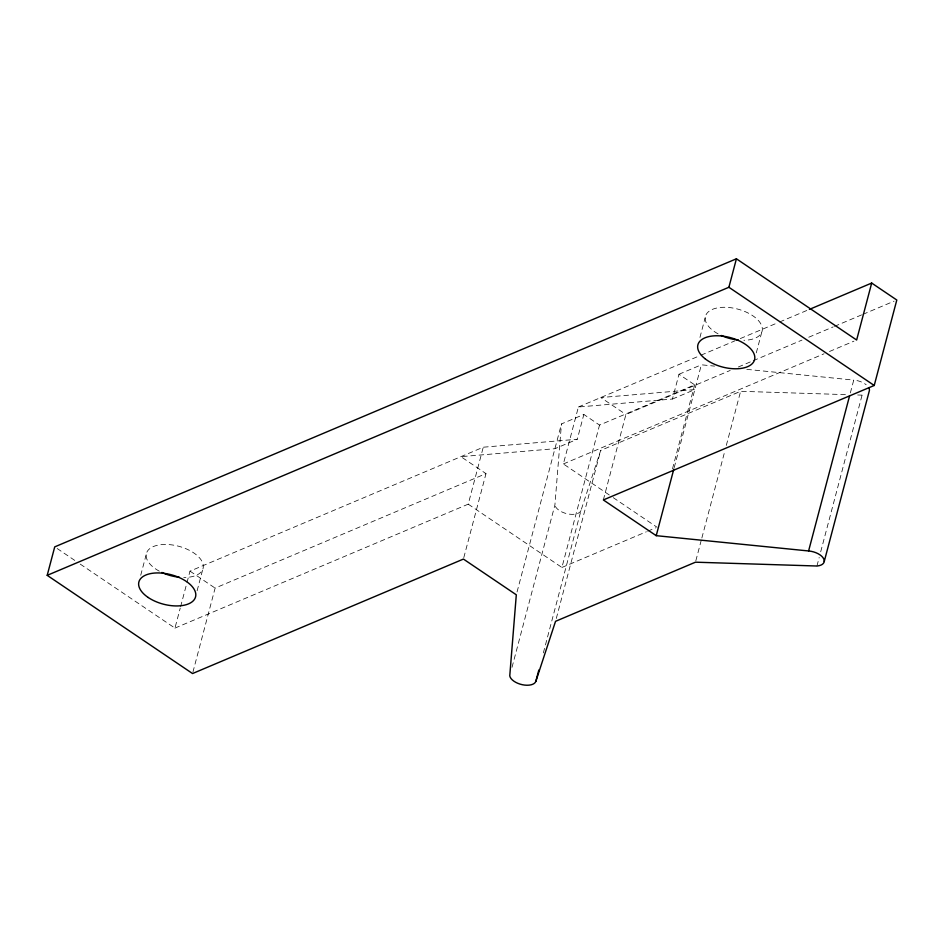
<?xml version="1.0" encoding="UTF-8"?>
<svg xmlns="http://www.w3.org/2000/svg" width="944" height="944" viewBox="0 0 944 944"><rect width="100%" height="100%" fill="white"/><g stroke="black" fill="none" stroke-linecap="round" stroke-linejoin="round"><path stroke-width="0.71" stroke-dasharray="4.72 3.54" d="M512.026 667.314L554.907 504.981L561.456 423.927L583.84 414.463L599.534 425.071L694.678 384.857L678.984 374.261L672.435 399.041L578.412 406.994L563.367 463.952L612.042 496.839M140.727 575.274L146.745 552.488M80.228 564.099L174.947 628.102L180.221 608.16M180.599 606.732L186.617 583.958M186.995 582.531L190.004 571.144L483.269 447.208L577.291 439.243L583.84 414.463M197.107 590.791L202.748 569.433M192.918 672.116L215.114 588.1L485.995 473.628L460.884 456.66L554.907 448.707L577.291 439.243M174.947 628.102L468.224 504.167L483.269 447.208M463.799 557.644L485.995 473.628M517.052 591.959L561.456 423.927M468.224 504.167L561.916 567.462L599.534 425.071M543.343 652.929L580.973 510.527L600.691 450.441L740.615 391.312L847.452 394.675M556.299 618.462L600.691 450.441M603.346 499.942L625.919 414.499L730.208 370.437M699.952 337.433L705.215 317.491M672.482 468.873L694.678 384.857M674.217 467.587L701.368 364.797L714.561 366.119M695.846 560.76L701.486 539.402M701.864 537.974L724.815 451.114M726.314 445.415L740.615 391.312M756.297 352.867L762.315 330.081M850.355 392.905L853.742 380.09A13.464 6.997 14.8 0 1 866.179 384.751M816.938 566.011L819.191 557.467M820.702 551.768L862.084 395.135A13.464 6.997 14.8 0 0 864.94 394.639M578.412 406.994L699.681 355.758M701.026 355.18L734.892 340.867M740.308 338.577L778.234 322.553M779.591 321.987L808.029 309.962M678.984 374.261L701.368 364.797M738.338 366.992L751.872 361.269M753.229 360.702L801.987 340.1M808.76 337.232L833.139 326.931M834.496 326.364L861.589 314.907M862.934 314.34L894.086 301.171M672.435 399.041L694.831 389.577L600.809 397.542L625.919 414.499M563.367 463.952L824.053 353.788M829.481 351.498L853.919 341.173M561.916 567.462L646.345 531.791M647.678 531.224L655.714 527.826M857.695 394.993L862.084 395.135M746.787 369.352L853.742 380.09M613.258 497.665L657.059 527.259M190.004 571.144L215.114 588.1M57.159 548.511L75.367 560.819M159.288 571.155A29.299 15.222 14.8 0 1 154.781 546.01A29.299 15.222 14.8 0 1 199.184 557.491A29.299 15.222 14.8 0 1 183.714 577.468M718.077 333.857A29.299 15.222 14.8 0 1 713.64 308.9A29.299 15.222 14.8 0 1 757.82 319.91A29.299 15.222 14.8 0 1 743.896 340.288M580.973 510.527A13.499 7.009 14.8 0 1 567.45 513.831A13.499 7.009 14.8 0 1 554.907 504.981"/><path stroke-width="1.42" d="M47.2 575.344L54.728 546.871L736.414 258.798L856.633 340.017L871.69 283.058L896.8 300.027L874.227 385.471L603.346 499.942L656.222 535.673L808.595 550.966A13.464 6.997 14.8 0 1 822.932 557.55L824.029 559.532A13.464 6.997 14.8 0 1 816.938 566.011L695.468 562.187L555.544 621.317L535.826 681.403A13.499 7.009 14.8 0 1 522.303 684.707A13.499 7.009 14.8 0 1 509.76 675.857L516.309 594.803L463.421 559.072L192.541 673.544L47.2 575.344L728.886 287.271L736.414 258.798M535.826 681.403L538.835 670.016M656.222 535.673L673.839 469.015M808.595 550.966L849.612 395.748M824.254 561.444L869.4 390.568A13.464 6.997 14.8 0 0 869.188 388.657L868.716 387.795M809.386 309.396L871.69 283.058M728.886 287.271L874.227 385.471M179.348 577.232A29.299 15.222 14.8 0 1 161.884 572.465M738.361 340.052A29.299 15.222 14.8 0 1 721.334 335.486M148.196 597.481A29.299 15.222 14.8 0 0 195.219 597.906A29.299 15.222 14.8 0 0 158.25 572.925A29.299 15.222 14.8 0 0 148.196 597.481M704.897 358.614A29.299 15.222 14.8 0 0 753.395 362.295A29.299 15.222 14.8 0 0 720.425 335.899A29.299 15.222 14.8 0 0 704.897 358.614"/></g></svg>
